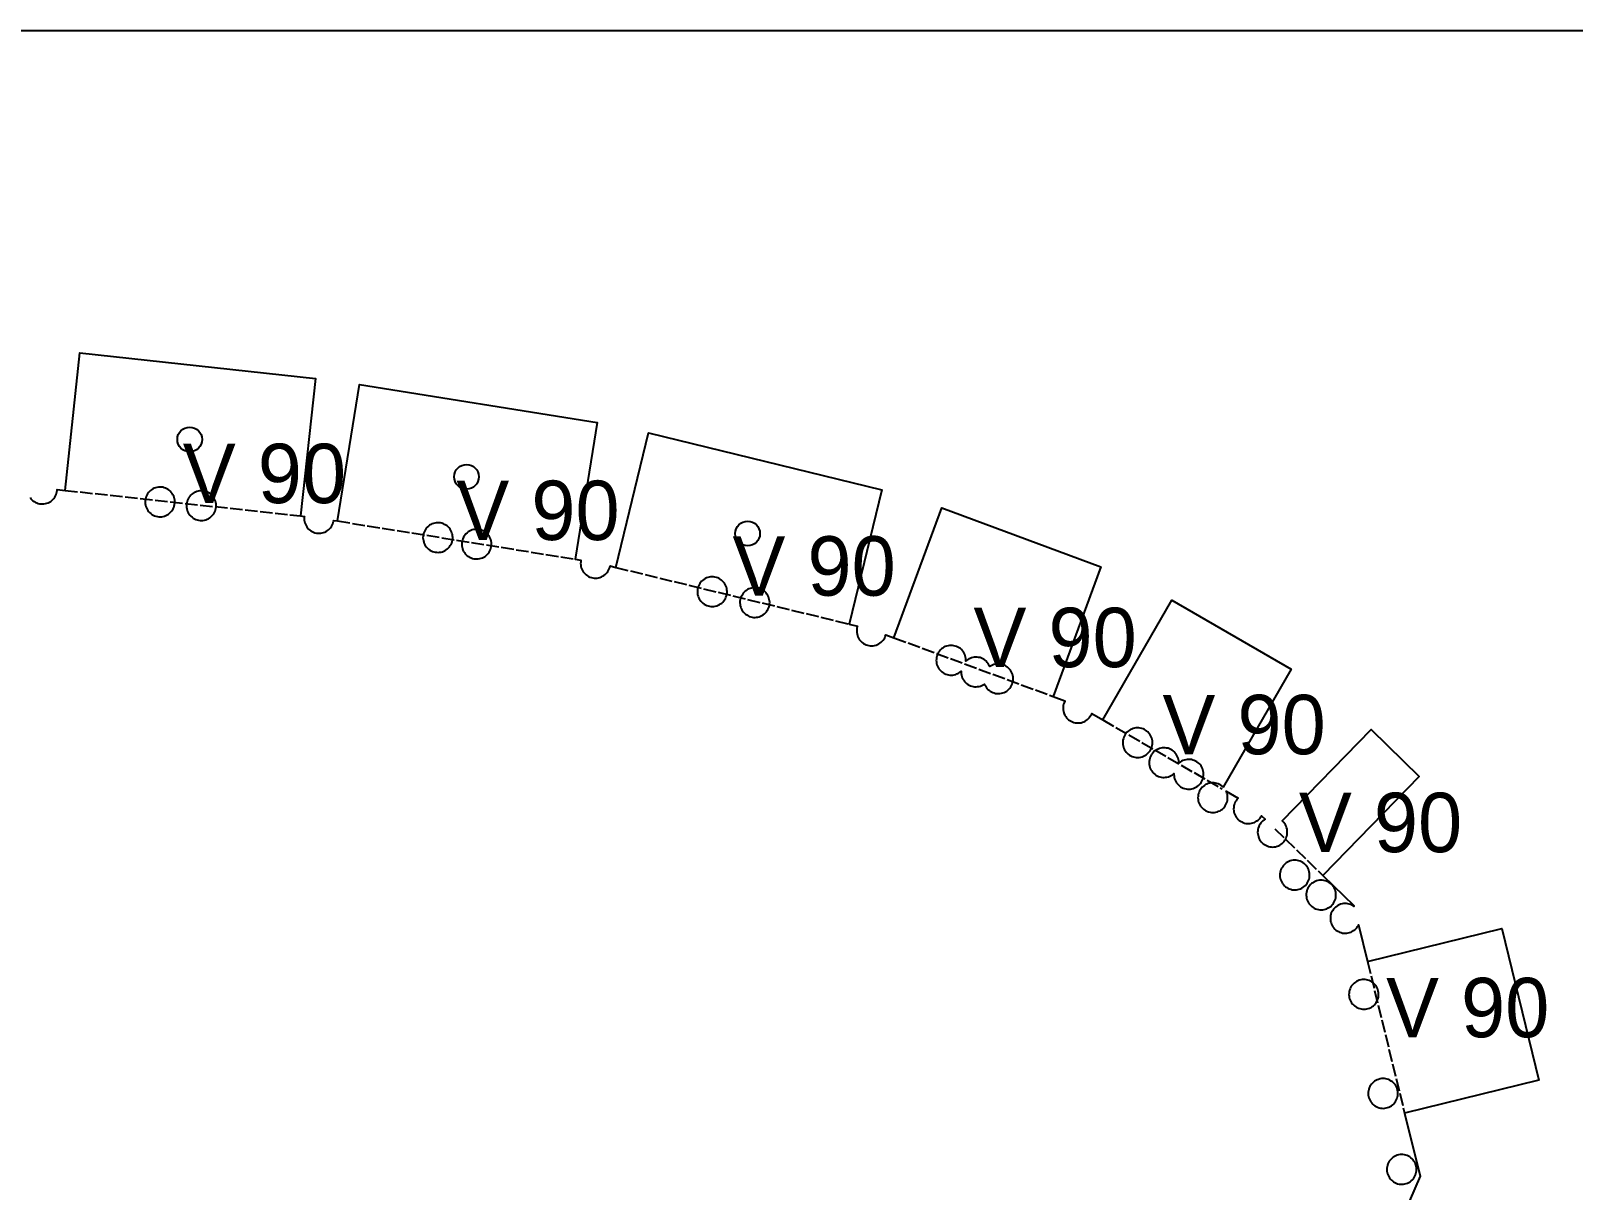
# Model space of a CAD drawing. Header units: millimetres. Extents: x 0 to 2467, y 0 to 1219.
# Drawn here: x 2166 to 2321.9, y 1101.9 to 1219 of the extents above; entities that cross this region are included whole.
import ezdxf

# ---------------------------------------------------------------- set-up
doc = ezdxf.new("R2010")
doc.units = ezdxf.units.MM
doc.linetypes.add('DASHED', pattern=[1.524, 1.27, -0.254])
for name, color, linetype in [('CUT', 7, 'CONTINUOUS'), ('ETCH', 8, 'CONTINUOUS'), ('HOLE', 6, 'CONTINUOUS'), ('VALLEY', 1, 'DASHED')]:
    doc.layers.add(name, color=color, linetype=linetype)

msp = doc.modelspace()

# ---------------------------------------------------------------- linework, layer by layer
at = {"layer": 'CUT'}
msp.add_lwpolyline([(2165.91, 1171.86), (2166, 1171.74), (2166.1, 1171.63), (2166.21, 1171.53), (2166.33, 1171.45), (2166.46, 1171.37), (2166.6, 1171.31), (2166.73, 1171.26), (2166.88, 1171.23), (2167.02, 1171.21), (2167.17, 1171.21), (2167.32, 1171.22), (2167.46, 1171.24), (2167.61, 1171.28), (2167.74, 1171.33), (2167.88, 1171.39), (2168, 1171.47), (2168.12, 1171.56), (2168.23, 1171.66), (2168.32, 1171.77), (2168.41, 1171.89), (2168.48, 1172.02), (2168.54, 1172.15), (2168.59, 1172.29), (2168.63, 1172.43), (2168.64, 1172.58), (2168.65, 1172.67), (2169.46, 1172.58), (2170.96, 1186.47), (2194.76, 1183.88), (2193.25, 1170), (2193.64, 1169.95), (2193.62, 1169.87), (2193.62, 1169.72), (2193.63, 1169.58), (2193.65, 1169.43), (2193.69, 1169.29), (2193.74, 1169.15), (2193.81, 1169.02), (2193.88, 1168.89), (2193.97, 1168.78), (2194.07, 1168.67), (2194.18, 1168.57), (2194.3, 1168.49), (2194.43, 1168.41), (2194.56, 1168.35), (2194.7, 1168.3), (2194.85, 1168.27), (2194.99, 1168.25), (2195.14, 1168.24), (2195.29, 1168.25), (2195.43, 1168.28), (2195.57, 1168.32), (2195.71, 1168.37), (2195.84, 1168.43), (2195.97, 1168.51), (2196.09, 1168.6), (2196.19, 1168.7), (2196.29, 1168.81), (2196.38, 1168.93), (2196.45, 1169.06), (2196.51, 1169.19), (2196.56, 1169.33), (2196.59, 1169.47), (2196.61, 1169.55), (2196.99, 1169.49), (2199.21, 1183.29), (2223.23, 1179.42), (2221.01, 1165.63), (2221.6, 1165.53), (2221.59, 1165.49), (2221.57, 1165.34), (2221.56, 1165.19), (2221.57, 1165.05), (2221.6, 1164.9), (2221.63, 1164.76), (2221.68, 1164.62), (2221.75, 1164.49), (2221.83, 1164.36), (2221.92, 1164.25), (2222.02, 1164.14), (2222.13, 1164.04), (2222.25, 1163.96), (2222.37, 1163.88), (2222.51, 1163.82), (2222.65, 1163.77), (2222.79, 1163.74), (2222.94, 1163.72), (2223.08, 1163.71), (2223.23, 1163.72), (2223.38, 1163.75), (2223.52, 1163.78), (2223.66, 1163.84), (2223.79, 1163.9), (2223.91, 1163.98), (2224.03, 1164.07), (2224.14, 1164.17), (2224.23, 1164.28), (2224.32, 1164.4), (2224.39, 1164.53), (2224.46, 1164.66), (2224.5, 1164.8), (2224.54, 1164.94), (2225.11, 1164.8), (2228.41, 1178.38), (2252, 1172.65), (2248.71, 1159.07), (2249.55, 1158.87), (2249.53, 1158.8), (2249.49, 1158.65), (2249.47, 1158.51), (2249.47, 1158.36), (2249.48, 1158.21), (2249.5, 1158.07), (2249.54, 1157.93), (2249.59, 1157.79), (2249.65, 1157.66), (2249.73, 1157.53), (2249.82, 1157.41), (2249.92, 1157.31), (2250.03, 1157.21), (2250.15, 1157.12), (2250.28, 1157.05), (2250.41, 1156.99), (2250.55, 1156.94), (2250.69, 1156.91), (2250.84, 1156.89), (2250.99, 1156.88), (2251.13, 1156.89), (2251.28, 1156.91), (2251.42, 1156.95), (2251.56, 1157), (2251.69, 1157.07), (2251.82, 1157.15), (2251.93, 1157.24), (2252.04, 1157.34), (2252.14, 1157.45), (2252.23, 1157.57), (2252.3, 1157.69), (2252.36, 1157.83), (2252.41, 1157.97), (2252.41, 1157.99), (2253.23, 1157.69), (2258.06, 1170.8), (2274.15, 1164.86), (2269.31, 1151.76), (2270.52, 1151.31), (2270.49, 1151.27), (2270.43, 1151.13), (2270.38, 1150.99), (2270.35, 1150.85), (2270.33, 1150.71), (2270.32, 1150.56), (2270.33, 1150.41), (2270.36, 1150.27), (2270.39, 1150.12), (2270.45, 1149.99), (2270.51, 1149.85), (2270.59, 1149.73), (2270.68, 1149.61), (2270.78, 1149.5), (2270.89, 1149.41), (2271.01, 1149.32), (2271.13, 1149.25), (2271.27, 1149.19), (2271.41, 1149.14), (2271.55, 1149.1), (2271.7, 1149.08), (2271.84, 1149.08), (2271.99, 1149.09), (2272.14, 1149.11), (2272.28, 1149.15), (2272.42, 1149.2), (2272.55, 1149.27), (2272.67, 1149.34), (2272.79, 1149.43), (2272.9, 1149.53), (2273, 1149.64), (2273.08, 1149.76), (2273.16, 1149.89), (2273.22, 1150.02), (2273.22, 1150.04), (2274.33, 1149.4), (2281.32, 1161.5), (2293.39, 1154.53), (2286.51, 1142.61), (2286.51, 1142.61), (2286.4, 1142.71), (2286.28, 1142.8), (2286.15, 1142.87), (2286.01, 1142.93), (2285.88, 1142.98), (2285.73, 1143.01), (2285.59, 1143.03), (2285.44, 1143.04), (2285.29, 1143.03), (2285.15, 1143), (2285, 1142.97), (2284.87, 1142.91), (2284.73, 1142.85), (2284.61, 1142.77), (2284.49, 1142.68), (2284.38, 1142.58), (2284.29, 1142.47), (2284.2, 1142.35), (2284.13, 1142.23), (2284.07, 1142.09), (2284.02, 1141.95), (2283.98, 1141.81), (2283.97, 1141.66), (2283.96, 1141.52), (2283.97, 1141.37), (2283.99, 1141.22), (2284.03, 1141.08), (2284.08, 1140.94), (2284.15, 1140.81), (2284.22, 1140.69), (2284.31, 1140.57), (2284.41, 1140.46), (2284.52, 1140.36), (2284.64, 1140.28), (2284.77, 1140.2), (2284.91, 1140.14), (2285.04, 1140.1), (2285.19, 1140.06), (2285.33, 1140.04), (2285.48, 1140.04), (2285.63, 1140.05), (2285.77, 1140.07), (2285.92, 1140.11), (2286.05, 1140.16), (2286.19, 1140.22), (2286.31, 1140.3), (2286.43, 1140.39), (2286.54, 1140.49), (2286.63, 1140.6), (2286.72, 1140.72), (2286.79, 1140.85), (2286.85, 1140.98), (2286.9, 1141.12), (2286.93, 1141.26), (2286.95, 1141.41), (2286.96, 1141.56), (2286.95, 1141.7), (2286.93, 1141.85), (2286.89, 1141.99), (2286.84, 1142.13), (2286.81, 1142.19), (2288.02, 1141.49), (2287.99, 1141.46), (2287.89, 1141.35), (2287.81, 1141.23), (2287.73, 1141.1), (2287.67, 1140.97), (2287.62, 1140.83), (2287.59, 1140.69), (2287.57, 1140.54), (2287.56, 1140.39), (2287.57, 1140.25), (2287.6, 1140.1), (2287.63, 1139.96), (2287.69, 1139.82), (2287.75, 1139.69), (2287.83, 1139.56), (2287.92, 1139.45), (2288.02, 1139.34), (2288.13, 1139.24), (2288.25, 1139.16), (2288.38, 1139.08), (2288.51, 1139.02), (2288.65, 1138.97), (2288.79, 1138.94), (2288.94, 1138.92), (2289.09, 1138.91), (2289.23, 1138.92), (2289.38, 1138.95), (2289.52, 1138.98), (2289.66, 1139.04), (2289.79, 1139.1), (2289.91, 1139.18), (2290.03, 1139.27), (2290.14, 1139.37), (2290.24, 1139.48), (2290.32, 1139.6), (2290.38, 1139.7), (2290.75, 1139.35), (2290.64, 1139.29), (2290.53, 1139.2), (2290.42, 1139.1), (2290.32, 1138.99), (2290.24, 1138.87), (2290.16, 1138.74), (2290.1, 1138.61), (2290.05, 1138.47), (2290.02, 1138.32), (2290, 1138.18), (2289.99, 1138.03), (2290, 1137.88), (2290.03, 1137.74), (2290.07, 1137.6), (2290.12, 1137.46), (2290.18, 1137.32), (2290.26, 1137.2), (2290.35, 1137.08), (2290.45, 1136.98), (2290.56, 1136.88), (2290.68, 1136.79), (2290.81, 1136.72), (2290.94, 1136.66), (2291.08, 1136.61), (2291.22, 1136.58), (2291.37, 1136.56), (2291.52, 1136.55), (2291.66, 1136.56), (2291.81, 1136.58), (2291.95, 1136.62), (2292.09, 1136.67), (2292.22, 1136.74), (2292.34, 1136.81), (2292.46, 1136.9), (2292.57, 1137), (2292.67, 1137.12), (2292.75, 1137.23), (2292.83, 1137.36), (2292.89, 1137.5), (2292.94, 1137.63), (2292.97, 1137.78), (2292.99, 1137.92), (2292.99, 1138.07), (2292.98, 1138.22), (2292.96, 1138.36), (2292.92, 1138.51), (2292.87, 1138.64), (2292.81, 1138.78), (2292.73, 1138.9), (2292.64, 1139.02), (2292.54, 1139.13), (2292.48, 1139.18), (2301.47, 1148.41), (2306.33, 1143.69), (2296.59, 1133.67), (2299.71, 1130.64), (2299.73, 1130.54), (2299.65, 1130.6), (2299.53, 1130.67), (2299.39, 1130.73), (2299.25, 1130.78), (2299.11, 1130.81), (2298.96, 1130.83), (2298.82, 1130.84), (2298.67, 1130.83), (2298.53, 1130.8), (2298.38, 1130.77), (2298.24, 1130.72), (2298.11, 1130.65), (2297.99, 1130.57), (2297.87, 1130.48), (2297.76, 1130.38), (2297.67, 1130.27), (2297.58, 1130.15), (2297.51, 1130.03), (2297.44, 1129.89), (2297.4, 1129.75), (2297.36, 1129.61), (2297.34, 1129.46), (2297.34, 1129.32), (2297.35, 1129.17), (2297.37, 1129.02), (2297.41, 1128.88), (2297.46, 1128.74), (2297.53, 1128.61), (2297.6, 1128.49), (2297.69, 1128.37), (2297.79, 1128.26), (2297.9, 1128.16), (2298.02, 1128.08), (2298.15, 1128), (2298.28, 1127.94), (2298.42, 1127.9), (2298.57, 1127.86), (2298.71, 1127.84), (2298.86, 1127.84), (2299.01, 1127.85), (2299.15, 1127.87), (2299.29, 1127.91), (2299.43, 1127.96), (2299.56, 1128.02), (2299.69, 1128.1), (2299.81, 1128.19), (2299.91, 1128.29), (2300.01, 1128.4), (2300.1, 1128.52), (2300.17, 1128.65), (2300.19, 1128.68), (2301.09, 1125), (2314.66, 1128.33), (2318.42, 1112.98), (2304.85, 1109.65), (2306.41, 1103.31), (2304.25, 1098.31)], dxfattribs=at)
for points in [[(2179.77, 1170.1), (2179.9, 1170.18), (2180.02, 1170.27), (2180.12, 1170.37), (2180.22, 1170.48), (2180.31, 1170.6), (2180.38, 1170.72), (2180.44, 1170.86), (2180.49, 1171), (2180.52, 1171.14), (2180.54, 1171.29), (2180.55, 1171.43), (2180.54, 1171.58), (2180.52, 1171.73), (2180.48, 1171.87), (2180.43, 1172.01), (2180.36, 1172.14), (2180.28, 1172.26), (2180.19, 1172.38), (2180.09, 1172.49), (2179.98, 1172.59), (2179.86, 1172.67), (2179.74, 1172.75), (2179.6, 1172.81), (2179.46, 1172.85), (2179.32, 1172.89), (2179.17, 1172.91), (2179.03, 1172.91), (2178.88, 1172.9), (2178.74, 1172.88), (2178.59, 1172.84), (2178.45, 1172.79), (2178.32, 1172.73), (2178.2, 1172.65), (2178.08, 1172.56), (2177.97, 1172.46), (2177.88, 1172.35), (2177.79, 1172.23), (2177.72, 1172.1), (2177.65, 1171.97), (2177.61, 1171.83), (2177.57, 1171.69), (2177.55, 1171.54), (2177.55, 1171.39), (2177.56, 1171.25), (2177.58, 1171.1), (2177.62, 1170.96), (2177.67, 1170.82), (2177.74, 1170.69), (2177.81, 1170.56), (2177.9, 1170.45), (2178, 1170.34), (2178.11, 1170.24), (2178.23, 1170.15), (2178.36, 1170.08), (2178.49, 1170.02), (2178.63, 1169.97), (2178.78, 1169.94), (2178.92, 1169.92), (2179.07, 1169.91), (2179.22, 1169.92), (2179.36, 1169.95), (2179.5, 1169.98), (2179.64, 1170.04), (2179.77, 1170.1)], [(2184.39, 1170.1), (2184.48, 1170.22), (2184.55, 1170.35), (2184.61, 1170.48), (2184.66, 1170.62), (2184.7, 1170.76), (2184.72, 1170.91), (2184.72, 1171.06), (2184.71, 1171.2), (2184.69, 1171.35), (2184.65, 1171.49), (2184.6, 1171.63), (2184.53, 1171.76), (2184.46, 1171.89), (2184.37, 1172), (2184.27, 1172.11), (2184.16, 1172.21), (2184.04, 1172.3), (2183.91, 1172.37), (2183.78, 1172.43), (2183.64, 1172.48), (2183.49, 1172.51), (2183.35, 1172.53), (2183.2, 1172.54), (2183.05, 1172.53), (2182.91, 1172.5), (2182.77, 1172.47), (2182.63, 1172.41), (2182.5, 1172.35), (2182.37, 1172.27), (2182.25, 1172.18), (2182.15, 1172.08), (2182.05, 1171.97), (2181.96, 1171.85), (2181.89, 1171.73), (2181.83, 1171.59), (2181.78, 1171.45), (2181.75, 1171.31), (2181.73, 1171.16), (2181.72, 1171.02), (2181.73, 1170.87), (2181.75, 1170.72), (2181.79, 1170.58), (2181.84, 1170.44), (2181.91, 1170.31), (2181.99, 1170.19), (2182.08, 1170.07), (2182.18, 1169.96), (2182.29, 1169.86), (2182.41, 1169.78), (2182.53, 1169.7), (2182.67, 1169.64), (2182.81, 1169.6), (2182.95, 1169.56), (2183.1, 1169.54), (2183.24, 1169.54), (2183.39, 1169.55), (2183.53, 1169.57), (2183.68, 1169.61), (2183.81, 1169.66), (2183.95, 1169.72), (2184.07, 1169.8), (2184.19, 1169.89), (2184.3, 1169.99), (2184.39, 1170.1)], [(2208.1, 1166.67), (2208.21, 1166.77), (2208.31, 1166.88), (2208.39, 1167), (2208.47, 1167.12), (2208.53, 1167.26), (2208.57, 1167.4), (2208.61, 1167.54), (2208.63, 1167.69), (2208.63, 1167.83), (2208.62, 1167.98), (2208.6, 1168.12), (2208.56, 1168.27), (2208.51, 1168.4), (2208.45, 1168.54), (2208.37, 1168.66), (2208.28, 1168.78), (2208.18, 1168.89), (2208.07, 1168.98), (2207.95, 1169.07), (2207.82, 1169.14), (2207.69, 1169.21), (2207.55, 1169.25), (2207.41, 1169.29), (2207.26, 1169.31), (2207.11, 1169.31), (2206.97, 1169.3), (2206.82, 1169.28), (2206.68, 1169.24), (2206.54, 1169.19), (2206.41, 1169.12), (2206.28, 1169.05), (2206.17, 1168.96), (2206.06, 1168.86), (2205.96, 1168.75), (2205.87, 1168.63), (2205.8, 1168.5), (2205.74, 1168.37), (2205.69, 1168.23), (2205.66, 1168.08), (2205.64, 1167.94), (2205.63, 1167.79), (2205.64, 1167.64), (2205.67, 1167.5), (2205.7, 1167.36), (2205.76, 1167.22), (2205.82, 1167.09), (2205.9, 1166.96), (2205.99, 1166.84), (2206.09, 1166.74), (2206.2, 1166.64), (2206.32, 1166.55), (2206.44, 1166.48), (2206.58, 1166.42), (2206.72, 1166.37), (2206.86, 1166.34), (2207.01, 1166.32), (2207.15, 1166.31), (2207.3, 1166.32), (2207.45, 1166.34), (2207.59, 1166.38), (2207.73, 1166.43), (2207.86, 1166.5), (2207.98, 1166.58), (2208.1, 1166.67)], [(2212.44, 1166.59), (2212.49, 1166.73), (2212.52, 1166.87), (2212.54, 1167.02), (2212.55, 1167.17), (2212.54, 1167.31), (2212.52, 1167.46), (2212.48, 1167.6), (2212.43, 1167.74), (2212.36, 1167.87), (2212.28, 1168), (2212.19, 1168.11), (2212.09, 1168.22), (2211.98, 1168.32), (2211.86, 1168.41), (2211.74, 1168.48), (2211.6, 1168.54), (2211.46, 1168.59), (2211.32, 1168.62), (2211.17, 1168.64), (2211.03, 1168.65), (2210.88, 1168.64), (2210.74, 1168.61), (2210.59, 1168.58), (2210.45, 1168.52), (2210.32, 1168.46), (2210.2, 1168.38), (2210.08, 1168.29), (2209.97, 1168.19), (2209.88, 1168.08), (2209.79, 1167.96), (2209.72, 1167.84), (2209.65, 1167.7), (2209.61, 1167.56), (2209.57, 1167.42), (2209.55, 1167.27), (2209.55, 1167.13), (2209.56, 1166.98), (2209.58, 1166.83), (2209.62, 1166.69), (2209.67, 1166.55), (2209.74, 1166.42), (2209.81, 1166.3), (2209.9, 1166.18), (2210, 1166.07), (2210.11, 1165.97), (2210.23, 1165.89), (2210.36, 1165.81), (2210.49, 1165.75), (2210.63, 1165.71), (2210.78, 1165.67), (2210.92, 1165.65), (2211.07, 1165.65), (2211.22, 1165.66), (2211.36, 1165.68), (2211.5, 1165.72), (2211.64, 1165.77), (2211.77, 1165.83), (2211.9, 1165.91), (2212.02, 1166), (2212.12, 1166.1), (2212.22, 1166.21), (2212.31, 1166.33), (2212.38, 1166.46), (2212.44, 1166.59)], [(2236.12, 1161.53), (2236.19, 1161.66), (2236.25, 1161.79), (2236.3, 1161.93), (2236.34, 1162.08), (2236.36, 1162.22), (2236.36, 1162.37), (2236.35, 1162.52), (2236.33, 1162.66), (2236.29, 1162.8), (2236.24, 1162.94), (2236.17, 1163.07), (2236.1, 1163.2), (2236.01, 1163.32), (2235.91, 1163.42), (2235.8, 1163.52), (2235.68, 1163.61), (2235.55, 1163.68), (2235.42, 1163.74), (2235.28, 1163.79), (2235.13, 1163.82), (2234.99, 1163.84), (2234.84, 1163.85), (2234.69, 1163.84), (2234.55, 1163.82), (2234.41, 1163.78), (2234.27, 1163.73), (2234.14, 1163.66), (2234.01, 1163.58), (2233.89, 1163.49), (2233.79, 1163.39), (2233.69, 1163.28), (2233.6, 1163.16), (2233.53, 1163.04), (2233.47, 1162.9), (2233.42, 1162.76), (2233.39, 1162.62), (2233.37, 1162.47), (2233.36, 1162.33), (2233.37, 1162.18), (2233.39, 1162.04), (2233.43, 1161.89), (2233.48, 1161.76), (2233.55, 1161.62), (2233.63, 1161.5), (2233.71, 1161.38), (2233.81, 1161.27), (2233.93, 1161.18), (2234.04, 1161.09), (2234.17, 1161.02), (2234.31, 1160.96), (2234.45, 1160.91), (2234.59, 1160.87), (2234.73, 1160.85), (2234.88, 1160.85), (2235.03, 1160.86), (2235.17, 1160.88), (2235.32, 1160.92), (2235.45, 1160.97), (2235.59, 1161.04), (2235.71, 1161.11), (2235.83, 1161.2), (2235.94, 1161.3), (2236.03, 1161.41), (2236.12, 1161.53)], [(2240.66, 1161.12), (2240.67, 1161.27), (2240.66, 1161.42), (2240.63, 1161.56), (2240.6, 1161.7), (2240.55, 1161.84), (2240.48, 1161.97), (2240.4, 1162.1), (2240.31, 1162.22), (2240.21, 1162.32), (2240.1, 1162.42), (2239.98, 1162.51), (2239.86, 1162.58), (2239.72, 1162.64), (2239.58, 1162.69), (2239.44, 1162.72), (2239.29, 1162.74), (2239.15, 1162.75), (2239, 1162.74), (2238.85, 1162.71), (2238.71, 1162.68), (2238.57, 1162.63), (2238.44, 1162.56), (2238.32, 1162.48), (2238.2, 1162.39), (2238.09, 1162.29), (2237.99, 1162.18), (2237.91, 1162.06), (2237.84, 1161.94), (2237.77, 1161.8), (2237.73, 1161.66), (2237.69, 1161.52), (2237.67, 1161.37), (2237.67, 1161.23), (2237.68, 1161.08), (2237.7, 1160.93), (2237.74, 1160.79), (2237.79, 1160.65), (2237.85, 1160.52), (2237.93, 1160.4), (2238.02, 1160.28), (2238.12, 1160.17), (2238.23, 1160.07), (2238.35, 1159.99), (2238.48, 1159.91), (2238.61, 1159.85), (2238.75, 1159.81), (2238.9, 1159.77), (2239.04, 1159.75), (2239.19, 1159.75), (2239.34, 1159.76), (2239.48, 1159.78), (2239.62, 1159.82), (2239.76, 1159.87), (2239.89, 1159.93), (2240.02, 1160.01), (2240.14, 1160.1), (2240.24, 1160.2), (2240.34, 1160.31), (2240.43, 1160.43), (2240.5, 1160.56), (2240.56, 1160.69), (2240.61, 1160.83), (2240.64, 1160.98), (2240.66, 1161.12)], [(2264.33, 1154.94), (2264.19, 1154.99), (2264.05, 1155.02), (2263.9, 1155.04), (2263.76, 1155.05), (2263.61, 1155.04), (2263.47, 1155.01), (2263.32, 1154.98), (2263.19, 1154.93), (2263.05, 1154.86), (2262.93, 1154.78), (2262.92, 1154.78), (2262.9, 1154.83), (2262.83, 1154.96), (2262.75, 1155.09), (2262.67, 1155.2), (2262.57, 1155.31), (2262.45, 1155.41), (2262.34, 1155.5), (2262.21, 1155.57), (2262.07, 1155.63), (2261.93, 1155.68), (2261.79, 1155.71), (2261.65, 1155.73), (2261.5, 1155.74), (2261.35, 1155.73), (2261.21, 1155.7), (2261.06, 1155.67), (2260.93, 1155.61), (2260.79, 1155.55), (2260.67, 1155.47), (2260.55, 1155.38), (2260.51, 1155.34), (2260.51, 1155.43), (2260.5, 1155.58), (2260.48, 1155.73), (2260.44, 1155.87), (2260.39, 1156.01), (2260.32, 1156.14), (2260.25, 1156.26), (2260.16, 1156.38), (2260.06, 1156.49), (2259.95, 1156.59), (2259.83, 1156.67), (2259.7, 1156.75), (2259.57, 1156.81), (2259.43, 1156.85), (2259.28, 1156.89), (2259.14, 1156.91), (2258.99, 1156.91), (2258.84, 1156.9), (2258.7, 1156.88), (2258.56, 1156.84), (2258.42, 1156.79), (2258.29, 1156.73), (2258.16, 1156.65), (2258.04, 1156.56), (2257.94, 1156.46), (2257.84, 1156.35), (2257.75, 1156.23), (2257.68, 1156.1), (2257.62, 1155.97), (2257.57, 1155.83), (2257.54, 1155.69), (2257.52, 1155.54), (2257.51, 1155.39), (2257.52, 1155.25), (2257.54, 1155.1), (2257.58, 1154.96), (2257.63, 1154.82), (2257.7, 1154.69), (2257.78, 1154.56), (2257.86, 1154.45), (2257.97, 1154.34), (2258.08, 1154.24), (2258.19, 1154.15), (2258.32, 1154.08), (2258.46, 1154.02), (2258.6, 1153.97), (2258.74, 1153.94), (2258.88, 1153.92), (2259.03, 1153.91), (2259.18, 1153.92), (2259.32, 1153.95), (2259.47, 1153.98), (2259.6, 1154.04), (2259.74, 1154.1), (2259.86, 1154.18), (2259.98, 1154.27), (2260.02, 1154.31), (2260.02, 1154.22), (2260.03, 1154.07), (2260.05, 1153.92), (2260.09, 1153.78), (2260.14, 1153.64), (2260.21, 1153.51), (2260.28, 1153.39), (2260.37, 1153.27), (2260.47, 1153.16), (2260.58, 1153.06), (2260.7, 1152.98), (2260.83, 1152.9), (2260.96, 1152.84), (2261.1, 1152.79), (2261.25, 1152.76), (2261.39, 1152.74), (2261.54, 1152.74), (2261.69, 1152.75), (2261.83, 1152.77), (2261.97, 1152.81), (2262.11, 1152.86), (2262.24, 1152.92), (2262.37, 1153), (2262.38, 1153.01), (2262.4, 1152.95), (2262.47, 1152.82), (2262.54, 1152.7), (2262.63, 1152.58), (2262.73, 1152.47), (2262.84, 1152.38), (2262.96, 1152.29), (2263.09, 1152.22), (2263.22, 1152.15), (2263.36, 1152.11), (2263.51, 1152.07), (2263.65, 1152.05), (2263.8, 1152.05), (2263.95, 1152.06), (2264.09, 1152.08), (2264.23, 1152.12), (2264.37, 1152.17), (2264.5, 1152.23), (2264.63, 1152.31), (2264.75, 1152.4), (2264.85, 1152.5), (2264.95, 1152.61), (2265.04, 1152.73), (2265.11, 1152.86), (2265.17, 1152.99), (2265.22, 1153.13), (2265.25, 1153.28), (2265.27, 1153.42), (2265.28, 1153.57), (2265.27, 1153.72), (2265.25, 1153.86), (2265.21, 1154), (2265.16, 1154.14), (2265.09, 1154.27), (2265.01, 1154.4), (2264.92, 1154.52), (2264.82, 1154.62), (2264.71, 1154.72), (2264.59, 1154.81), (2264.47, 1154.88), (2264.33, 1154.94)], [(2279.32, 1147.41), (2279.29, 1147.55), (2279.23, 1147.69), (2279.17, 1147.82), (2279.09, 1147.94), (2279, 1148.06), (2278.9, 1148.17), (2278.79, 1148.27), (2278.67, 1148.35), (2278.55, 1148.43), (2278.41, 1148.49), (2278.27, 1148.53), (2278.13, 1148.57), (2277.98, 1148.59), (2277.84, 1148.59), (2277.69, 1148.58), (2277.54, 1148.56), (2277.4, 1148.52), (2277.26, 1148.47), (2277.13, 1148.41), (2277.01, 1148.33), (2276.89, 1148.24), (2276.78, 1148.14), (2276.68, 1148.03), (2276.6, 1147.91), (2276.52, 1147.78), (2276.46, 1147.65), (2276.42, 1147.51), (2276.38, 1147.36), (2276.36, 1147.22), (2276.36, 1147.07), (2276.37, 1146.92), (2276.39, 1146.78), (2276.43, 1146.64), (2276.48, 1146.5), (2276.54, 1146.37), (2276.62, 1146.24), (2276.71, 1146.13), (2276.81, 1146.02), (2276.92, 1145.92), (2277.04, 1145.83), (2277.17, 1145.76), (2277.3, 1145.7), (2277.44, 1145.65), (2277.59, 1145.62), (2277.73, 1145.6), (2277.88, 1145.59), (2278.02, 1145.6), (2278.17, 1145.63), (2278.31, 1145.66), (2278.45, 1145.72), (2278.58, 1145.78), (2278.71, 1145.86), (2278.82, 1145.95), (2278.93, 1146.05), (2279.03, 1146.16), (2279.12, 1146.28), (2279.19, 1146.4), (2279.25, 1146.54), (2279.3, 1146.68), (2279.33, 1146.82), (2279.35, 1146.97), (2279.36, 1147.11), (2279.35, 1147.26), (2279.32, 1147.41)], [(2283.16, 1145.39), (2283.01, 1145.4), (2282.86, 1145.39), (2282.72, 1145.37), (2282.57, 1145.33), (2282.44, 1145.28), (2282.3, 1145.21), (2282.18, 1145.14), (2282.06, 1145.05), (2282.02, 1145.01), (2282.02, 1145.1), (2282.01, 1145.24), (2281.99, 1145.39), (2281.95, 1145.53), (2281.9, 1145.67), (2281.83, 1145.8), (2281.76, 1145.93), (2281.67, 1146.04), (2281.57, 1146.15), (2281.46, 1146.25), (2281.34, 1146.34), (2281.21, 1146.41), (2281.08, 1146.47), (2280.94, 1146.52), (2280.79, 1146.55), (2280.65, 1146.57), (2280.5, 1146.58), (2280.35, 1146.57), (2280.21, 1146.54), (2280.07, 1146.51), (2279.93, 1146.45), (2279.8, 1146.39), (2279.67, 1146.31), (2279.55, 1146.22), (2279.45, 1146.12), (2279.35, 1146.01), (2279.26, 1145.89), (2279.19, 1145.77), (2279.13, 1145.63), (2279.08, 1145.49), (2279.05, 1145.35), (2279.03, 1145.2), (2279.02, 1145.06), (2279.03, 1144.91), (2279.05, 1144.76), (2279.09, 1144.62), (2279.14, 1144.48), (2279.21, 1144.35), (2279.29, 1144.23), (2279.38, 1144.11), (2279.48, 1144), (2279.59, 1143.9), (2279.71, 1143.82), (2279.83, 1143.74), (2279.97, 1143.68), (2280.11, 1143.64), (2280.25, 1143.6), (2280.4, 1143.58), (2280.54, 1143.58), (2280.69, 1143.59), (2280.83, 1143.61), (2280.98, 1143.65), (2281.11, 1143.7), (2281.25, 1143.76), (2281.37, 1143.84), (2281.49, 1143.93), (2281.53, 1143.97), (2281.53, 1143.88), (2281.54, 1143.73), (2281.56, 1143.59), (2281.6, 1143.44), (2281.65, 1143.31), (2281.72, 1143.17), (2281.79, 1143.05), (2281.88, 1142.93), (2281.98, 1142.82), (2282.09, 1142.73), (2282.21, 1142.64), (2282.34, 1142.57), (2282.48, 1142.51), (2282.61, 1142.46), (2282.76, 1142.43), (2282.9, 1142.41), (2283.05, 1142.4), (2283.2, 1142.41), (2283.34, 1142.43), (2283.49, 1142.47), (2283.62, 1142.52), (2283.76, 1142.59), (2283.88, 1142.66), (2284, 1142.75), (2284.11, 1142.85), (2284.2, 1142.96), (2284.29, 1143.08), (2284.36, 1143.21), (2284.42, 1143.35), (2284.47, 1143.48), (2284.5, 1143.63), (2284.52, 1143.77), (2284.53, 1143.92), (2284.52, 1144.07), (2284.5, 1144.21), (2284.46, 1144.36), (2284.41, 1144.49), (2284.34, 1144.63), (2284.27, 1144.75), (2284.18, 1144.87), (2284.08, 1144.98), (2283.97, 1145.07), (2283.85, 1145.16), (2283.72, 1145.23), (2283.58, 1145.29), (2283.45, 1145.34), (2283.3, 1145.38), (2283.16, 1145.39)], [(2295.24, 1133.74), (2295.23, 1133.88), (2295.21, 1134.03), (2295.17, 1134.17), (2295.12, 1134.31), (2295.06, 1134.44), (2294.98, 1134.57), (2294.89, 1134.68), (2294.79, 1134.79), (2294.68, 1134.89), (2294.56, 1134.98), (2294.43, 1135.05), (2294.3, 1135.11), (2294.16, 1135.16), (2294.02, 1135.19), (2293.87, 1135.21), (2293.72, 1135.22), (2293.58, 1135.21), (2293.43, 1135.18), (2293.29, 1135.15), (2293.15, 1135.09), (2293.02, 1135.03), (2292.89, 1134.95), (2292.78, 1134.86), (2292.67, 1134.76), (2292.57, 1134.65), (2292.49, 1134.53), (2292.41, 1134.4), (2292.35, 1134.27), (2292.3, 1134.13), (2292.27, 1133.99), (2292.25, 1133.84), (2292.24, 1133.7), (2292.25, 1133.55), (2292.28, 1133.4), (2292.31, 1133.26), (2292.37, 1133.12), (2292.43, 1132.99), (2292.51, 1132.87), (2292.6, 1132.75), (2292.7, 1132.64), (2292.81, 1132.54), (2292.93, 1132.46), (2293.06, 1132.38), (2293.19, 1132.32), (2293.33, 1132.28), (2293.47, 1132.24), (2293.62, 1132.22), (2293.76, 1132.22), (2293.91, 1132.23), (2294.06, 1132.25), (2294.2, 1132.29), (2294.34, 1132.34), (2294.47, 1132.4), (2294.59, 1132.48), (2294.71, 1132.57), (2294.82, 1132.67), (2294.92, 1132.78), (2295, 1132.9), (2295.08, 1133.03), (2295.14, 1133.16), (2295.19, 1133.3), (2295.22, 1133.44), (2295.24, 1133.59), (2295.24, 1133.74)], [(2297.55, 1132.67), (2297.45, 1132.78), (2297.34, 1132.87), (2297.22, 1132.96), (2297.1, 1133.03), (2296.96, 1133.09), (2296.82, 1133.14), (2296.68, 1133.18), (2296.53, 1133.2), (2296.39, 1133.2), (2296.24, 1133.19), (2296.09, 1133.17), (2295.95, 1133.13), (2295.81, 1133.08), (2295.68, 1133.01), (2295.56, 1132.94), (2295.44, 1132.85), (2295.33, 1132.75), (2295.24, 1132.64), (2295.15, 1132.52), (2295.08, 1132.39), (2295.01, 1132.26), (2294.97, 1132.12), (2294.93, 1131.97), (2294.91, 1131.83), (2294.91, 1131.68), (2294.92, 1131.53), (2294.94, 1131.39), (2294.98, 1131.25), (2295.03, 1131.11), (2295.1, 1130.98), (2295.17, 1130.85), (2295.26, 1130.73), (2295.36, 1130.63), (2295.47, 1130.53), (2295.59, 1130.44), (2295.72, 1130.37), (2295.85, 1130.31), (2295.99, 1130.26), (2296.14, 1130.23), (2296.28, 1130.21), (2296.43, 1130.2), (2296.58, 1130.21), (2296.72, 1130.23), (2296.86, 1130.27), (2297, 1130.32), (2297.13, 1130.39), (2297.26, 1130.47), (2297.38, 1130.55), (2297.48, 1130.66), (2297.58, 1130.77), (2297.67, 1130.88), (2297.74, 1131.01), (2297.8, 1131.15), (2297.85, 1131.29), (2297.88, 1131.43), (2297.9, 1131.57), (2297.91, 1131.72), (2297.9, 1131.87), (2297.88, 1132.01), (2297.84, 1132.16), (2297.79, 1132.29), (2297.72, 1132.43), (2297.64, 1132.55), (2297.55, 1132.67)], [(2302.03, 1122.39), (2301.96, 1122.51), (2301.87, 1122.63), (2301.77, 1122.74), (2301.66, 1122.83), (2301.54, 1122.92), (2301.41, 1122.99), (2301.28, 1123.06), (2301.14, 1123.1), (2300.99, 1123.14), (2300.85, 1123.16), (2300.7, 1123.16), (2300.55, 1123.15), (2300.41, 1123.13), (2300.27, 1123.09), (2300.13, 1123.04), (2300, 1122.98), (2299.87, 1122.9), (2299.75, 1122.81), (2299.65, 1122.71), (2299.55, 1122.6), (2299.46, 1122.48), (2299.39, 1122.35), (2299.33, 1122.22), (2299.28, 1122.08), (2299.25, 1121.93), (2299.23, 1121.79), (2299.22, 1121.64), (2299.23, 1121.49), (2299.25, 1121.35), (2299.29, 1121.21), (2299.34, 1121.07), (2299.41, 1120.94), (2299.49, 1120.81), (2299.57, 1120.69), (2299.67, 1120.59), (2299.79, 1120.49), (2299.9, 1120.4), (2300.03, 1120.33), (2300.17, 1120.27), (2300.31, 1120.22), (2300.45, 1120.19), (2300.59, 1120.17), (2300.74, 1120.16), (2300.89, 1120.17), (2301.03, 1120.2), (2301.18, 1120.23), (2301.31, 1120.28), (2301.45, 1120.35), (2301.57, 1120.43), (2301.69, 1120.52), (2301.8, 1120.62), (2301.89, 1120.73), (2301.98, 1120.85), (2302.05, 1120.97), (2302.11, 1121.11), (2302.16, 1121.25), (2302.2, 1121.39), (2302.22, 1121.54), (2302.22, 1121.68), (2302.21, 1121.83), (2302.19, 1121.98), (2302.15, 1122.12), (2302.1, 1122.26), (2302.03, 1122.39)], [(2301.34, 1112.34), (2301.28, 1112.21), (2301.23, 1112.07), (2301.2, 1111.93), (2301.18, 1111.78), (2301.17, 1111.63), (2301.18, 1111.49), (2301.2, 1111.34), (2301.24, 1111.2), (2301.29, 1111.06), (2301.36, 1110.93), (2301.44, 1110.8), (2301.52, 1110.69), (2301.63, 1110.58), (2301.74, 1110.48), (2301.85, 1110.4), (2301.98, 1110.32), (2302.12, 1110.26), (2302.26, 1110.21), (2302.4, 1110.18), (2302.54, 1110.16), (2302.69, 1110.15), (2302.84, 1110.16), (2302.98, 1110.19), (2303.13, 1110.23), (2303.26, 1110.28), (2303.4, 1110.34), (2303.52, 1110.42), (2303.64, 1110.51), (2303.75, 1110.61), (2303.84, 1110.72), (2303.93, 1110.84), (2304, 1110.97), (2304.06, 1111.1), (2304.11, 1111.24), (2304.15, 1111.38), (2304.17, 1111.53), (2304.17, 1111.68), (2304.16, 1111.82), (2304.14, 1111.97), (2304.1, 1112.11), (2304.05, 1112.25), (2303.98, 1112.38), (2303.91, 1112.51), (2303.82, 1112.62), (2303.72, 1112.73), (2303.61, 1112.83), (2303.49, 1112.91), (2303.36, 1112.99), (2303.23, 1113.05), (2303.09, 1113.1), (2302.94, 1113.13), (2302.8, 1113.15), (2302.65, 1113.15), (2302.5, 1113.15), (2302.36, 1113.12), (2302.22, 1113.08), (2302.08, 1113.03), (2301.95, 1112.97), (2301.82, 1112.89), (2301.7, 1112.8), (2301.6, 1112.7), (2301.5, 1112.59), (2301.41, 1112.47), (2301.34, 1112.34)], [(2303.29, 1104.8), (2303.22, 1104.67), (2303.16, 1104.53), (2303.11, 1104.39), (2303.08, 1104.25), (2303.06, 1104.11), (2303.05, 1103.96), (2303.06, 1103.81), (2303.09, 1103.67), (2303.12, 1103.52), (2303.18, 1103.39), (2303.24, 1103.25), (2303.32, 1103.13), (2303.41, 1103.01), (2303.51, 1102.9), (2303.62, 1102.81), (2303.74, 1102.72), (2303.86, 1102.65), (2304, 1102.59), (2304.14, 1102.54), (2304.28, 1102.5), (2304.43, 1102.48), (2304.57, 1102.48), (2304.72, 1102.49), (2304.87, 1102.51), (2305.01, 1102.55), (2305.15, 1102.6), (2305.28, 1102.67), (2305.4, 1102.74), (2305.52, 1102.83), (2305.63, 1102.93), (2305.73, 1103.04), (2305.81, 1103.16), (2305.89, 1103.29), (2305.95, 1103.42), (2305.99, 1103.56), (2306.03, 1103.71), (2306.05, 1103.85), (2306.05, 1104), (2306.04, 1104.15), (2306.02, 1104.29), (2305.98, 1104.43), (2305.93, 1104.57), (2305.87, 1104.7), (2305.79, 1104.83), (2305.7, 1104.95), (2305.6, 1105.05), (2305.49, 1105.15), (2305.37, 1105.24), (2305.24, 1105.31), (2305.11, 1105.37), (2304.97, 1105.42), (2304.83, 1105.45), (2304.68, 1105.47), (2304.53, 1105.48), (2304.39, 1105.47), (2304.24, 1105.45), (2304.1, 1105.41), (2303.96, 1105.36), (2303.83, 1105.29), (2303.7, 1105.21), (2303.59, 1105.13), (2303.48, 1105.03), (2303.38, 1104.91), (2303.29, 1104.8)]]:
    msp.add_lwpolyline(points, close=True, dxfattribs=at)
at = {"layer": 'ETCH'}
msp.add_lwpolyline([(0, 0), (2438, 0), (2438, 1219), (0, 1219)], close=True, dxfattribs=at)
at = {"layer": 'HOLE'}
for centre in [(2182.05, 1177.72), (2210.03, 1173.95), (2238.44, 1168.22)]:
    msp.add_circle(centre, 1.25, dxfattribs=at)
at = {"layer": 'VALLEY'}
for p, q in [((2169.46, 1172.58), (2193.25, 1170)), ((2196.99, 1169.49), (2221.01, 1165.63)), ((2225.11, 1164.8), (2248.71, 1159.07)), ((2253.23, 1157.69), (2269.31, 1151.76)), ((2274.33, 1149.4), (2286.4, 1142.43)), ((2291.73, 1138.4), (2296.59, 1133.67)), ((2301.09, 1125), (2304.85, 1109.65))]:
    msp.add_line(p, q, dxfattribs=at)

# ---------------------------------------------------------------- texts
at = {"layer": 'ETCH'}
for p in [(2181.35, 1171.29), (2209, 1167.56), (2236.91, 1161.94), (2261.27, 1154.72), (2280.37, 1145.92), (2294.16, 1136.03), (2302.97, 1117.33)]:
    msp.add_text('V 90', height=6, dxfattribs=at).set_placement(p)

doc.saveas('drawing.dxf')
